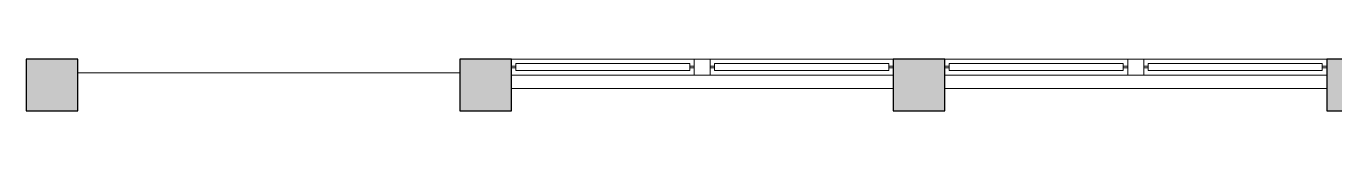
# Model space of a CAD drawing. Header units: inches. Extents: x 5899882 to 5988838, y -468923 to -96891.
# Drawn here: x 5930452 to 5949416, y -367607 to -366857 of the extents above; entities that cross this region are included whole.
import ezdxf

# ---------------------------------------------------------------- set-up
doc = ezdxf.new("R2010")
doc.units = ezdxf.units.IN
doc.header["$MEASUREMENT"] = 0
doc.layers.add('0- SLC ARCH LAYOUT', color=7, linetype='Continuous')
for name, color, linetype, lineweight in [('ARLC-COL', 8, 'Continuous', 30), ('ARLC-ELE0', 8, 'Continuous', 9), ('ARLC-ELE1', 8, 'Continuous', 13), ('ARLC-HATCH-C', 8, 'Continuous', 5)]:
    doc.layers.add(name, color=color, linetype=linetype, lineweight=lineweight)

# ---------------------------------------------------------------- blocks, each defined once
blk = doc.blocks.new('A$C250334D4')
at = {"layer": 'ARLC-HATCH-C', "ltscale": 0.1}
for points in [[(-14732, -10325), (-14732, -10500), (-14632, -10500), (-14357, -10500), (-14357, -9750), (-14732, -9750), (-14732, -9950)], [(-14357, -10500), (-14082, -10500), (-13982, -10500), (-13982, -10325), (-13982, -9950), (-13982, -9750), (-14357, -9750)], [(-8450, -10325), (-8450, -10500), (-8350, -10500), (-8075, -10500), (-8075, -9750), (-8450, -9750), (-8450, -9950)], [(-8075, -10500), (-7800, -10500), (-7700, -10500), (-7700, -10325), (-7700, -9950), (-7700, -9750), (-8075, -9750)], [(-2168, -9750), (-2168, -10500), (-1418, -10500), (-1418, -9750)], [(4114, -9750), (4114, -10500), (4864, -10500), (4864, -9750)]]:
    blk.add_hatch(color=256, dxfattribs=at).paths.add_polyline_path(points)
at = {"layer": 'ARLC-COL'}
for points in [[(-14732, -10500), (-13982, -10500), (-13982, -9750), (-14732, -9750)], [(-8450, -10500), (-7700, -10500), (-7700, -9750), (-8450, -9750)], [(-2168, -10500), (-1418, -10500), (-1418, -9750), (-2168, -9750)], [(4114, -10500), (4864, -10500), (4864, -9750), (4114, -9750)]]:
    blk.add_lwpolyline(points, close=True, dxfattribs=at)
at = {"layer": 'ARLC-ELE0'}
blk.add_line((-13982, -9950), (-8450, -9950), dxfattribs=at)
at = {"layer": 'ARLC-ELE1', "ltscale": 0.1}
for p, q in [((-7702, -9853), (-7637, -9853)), ((-7700, -9750), (-2168, -9750)), ((-7637, -9915), (-7637, -9815)), ((-7637, -9815), (-5115, -9815)), ((-5115, -9915), (-5115, -9815)), ((-5115, -9853), (-5050, -9853)), ((-5050, -9750), (-4820, -9750)), ((-5050, -9980), (-5050, -9750)), ((-4820, -9980), (-4820, -9750)), ((-4820, -9853), (-4755, -9853)), ((-4755, -9915), (-4755, -9815)), ((-4755, -9815), (-2233, -9815)), ((-2233, -9915), (-2233, -9815)), ((-2233, -9853), (-2168, -9853)), ((-1420, -9853), (-1355, -9853)), ((-1418, -9750), (4114, -9750)), ((-1355, -9915), (-1355, -9815)), ((-1355, -9815), (1167, -9815)), ((1167, -9915), (1167, -9815)), ((1167, -9853), (1232, -9853)), ((1232, -9750), (1462, -9750)), ((1232, -9980), (1232, -9750)), ((1462, -9980), (1462, -9750)), ((1462, -9853), (1527, -9853)), ((1527, -9915), (1527, -9815)), ((1527, -9815), (4049, -9815)), ((4049, -9915), (4049, -9815)), ((4049, -9853), (4114, -9853)), ((-7702, -9878), (-7637, -9878)), ((-7700, -9980), (-2168, -9980)), ((-7637, -9915), (-5115, -9915)), ((-5115, -9878), (-5050, -9878)), ((-5050, -9980), (-4820, -9980)), ((-4820, -9878), (-4755, -9878)), ((-4755, -9915), (-2233, -9915)), ((-2233, -9878), (-2168, -9878)), ((-1420, -9878), (-1355, -9878)), ((-1418, -9980), (4114, -9980)), ((-1355, -9915), (1167, -9915)), ((1167, -9878), (1232, -9878)), ((1232, -9980), (1462, -9980)), ((1462, -9878), (1527, -9878)), ((1527, -9915), (4049, -9915)), ((4049, -9878), (4114, -9878)), ((-7700, -10175), (-2168, -10175)), ((-1418, -10175), (4114, -10175))]:
    blk.add_line(p, q, dxfattribs=at)

msp = doc.modelspace()

# ---------------------------------------------------------------- block references
at = {"layer": '0- SLC ARCH LAYOUT'}
msp.add_blockref('A$C250334D4', (5945183.9, -357106.9), dxfattribs=at)

doc.saveas('drawing.dxf')
